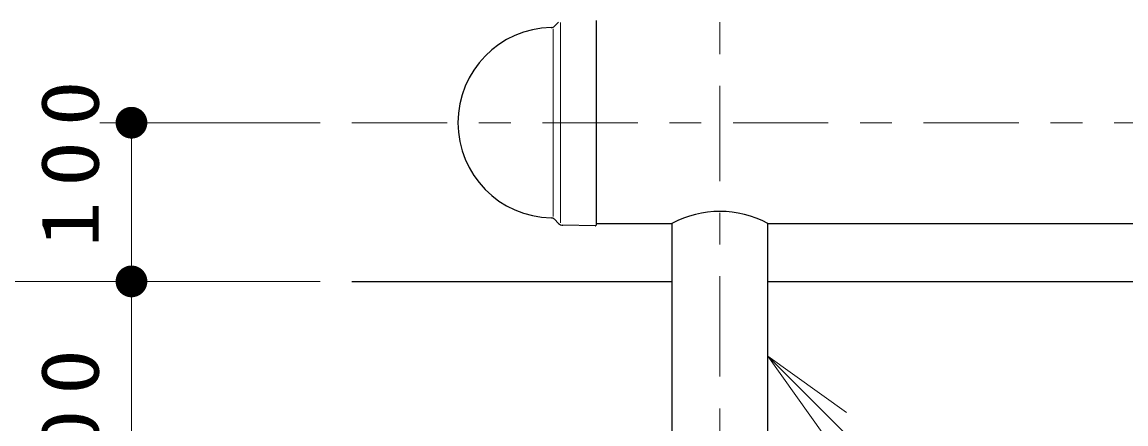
# Model space of a CAD drawing. Units: millimetres on the paper, scale 1:20. Extents: x -365 to 0, y -54 to 257.
# Drawn here: x -339.31 to -304.55, y 104.26 to 116.93 of the extents above; entities that cross this region are included whole.
import ezdxf

# ---------------------------------------------------------------- set-up
doc = ezdxf.new("R2010")
doc.units = ezdxf.units.MM
doc.linetypes.add('USER2', pattern=[6, 3, -1, 1, -1])
doc.layers.add('LY_1', color=7, linetype='Continuous', lineweight=13)
doc.styles.add('ＭＳ ゴシック', font='')
doc.styles.get('ＭＳ ゴシック').set_extended_font_data('MS Gothic')

# ---------------------------------------------------------------- blocks, each defined once
blk = doc.blocks.new('filled_dot')
at = {"color": 0, "linetype": 'Continuous', "lineweight": -2, "const_width": 1.25}
blk.add_lwpolyline([(-0.625, 0, 1), (0.625, 0, 1)], format="xyb", close=True, dxfattribs=at)

msp = doc.modelspace()

# ---------------------------------------------------------------- linework, layer by layer
at = {"layer": 'LY_1', "linetype": 'USER2'}
for p, q in [((-317.333, 105.917), (-317.333, 155.219)), ((-328.918, 113.754), (-166.035, 113.754)), ((-317.333, 108.754), (-317.333, 81.254))]:
    msp.add_line(p, q, dxfattribs=at)
at = {"layer": 'LY_1', "lineweight": 25}
for p, q in [((-322.411, 116.925), (-322.539, 116.797)), ((-321.233, 116.979), (-321.233, 110.529)), ((-322.411, 110.583), (-322.539, 110.711)), ((-321.233, 110.579), (-318.84, 110.579)), ((-318.84, 88.754), (-318.84, 110.579)), ((-315.825, 110.579), (-248.84, 110.579)), ((-315.825, 88.754), (-315.825, 110.579)), ((-321.258, 110.504), (-322.274, 110.525)), ((-328.918, 108.754), (-318.84, 108.754)), ((-315.825, 108.754), (-166.035, 108.754))]:
    msp.add_line(p, q, dxfattribs=at)
at = {"layer": 'LY_1'}
for p, q in [((-322.354, 116.911), (-322.354, 110.597)), ((-322.583, 116.71), (-322.583, 110.799)), ((-329.918, 113.754), (-336.86, 113.754)), ((-335.86, 108.754), (-335.86, 113.754)), ((-330.833, 108.754), (-345.177, 108.754)), ((-329.918, 108.754), (-345.177, 108.754)), ((-329.918, 108.754), (-336.86, 108.754)), ((-335.86, 103.754), (-335.86, 108.754)), ((-314.057, 103.919), (-315.825, 106.394)), ((-315.825, 106.394), (-313.35, 104.626)), ((-315.825, 106.394), (-313.704, 104.273))]:
    msp.add_line(p, q, dxfattribs=at)
msp.add_lwpolyline([(-315.825, 106.394), (-303.779, 94.348), (-270.779, 94.348)], dxfattribs=at)
at = {"layer": 'LY_1', "lineweight": 25}
for centre, radius, start, end in [((-322.645, 116.904), 0.15, 271.1416, 315), ((-322.583, 113.754), 3, 91.1416, 268.86), ((-317.333, 107.785), 3.175, 61.6535, 118.3465), ((-322.645, 110.605), 0.15, 45, 88.8599), ((-322.27, 110.725), 0.2, 225, 268.9961), ((-321.258, 110.529), 0.025, 268.878, 0)]:
    msp.add_arc(centre, radius, start, end, dxfattribs=at)

# ---------------------------------------------------------------- block references
at = {"layer": 'LY_1', "xscale": 0.4, "yscale": 0.4}
for p, rotation in [((-335.86, 113.754), 270), ((-335.86, 108.754), 270), ((-335.86, 108.754), 90)]:
    msp.add_blockref('filled_dot', p, dxfattribs=dict(at, rotation=rotation))

# ---------------------------------------------------------------- texts
at = {"layer": 'LY_1', "char_height": 1.833, "attachment_point": 8, "rotation": 90, "style": 'ＭＳ ゴシック'}
for insert in [(-336.86, 112.693), (-336.86, 104.232)]:
    msp.add_mtext('\\T1.33;\\W1.15;100', dxfattribs=dict(at, insert=insert))

doc.saveas('drawing.dxf')
